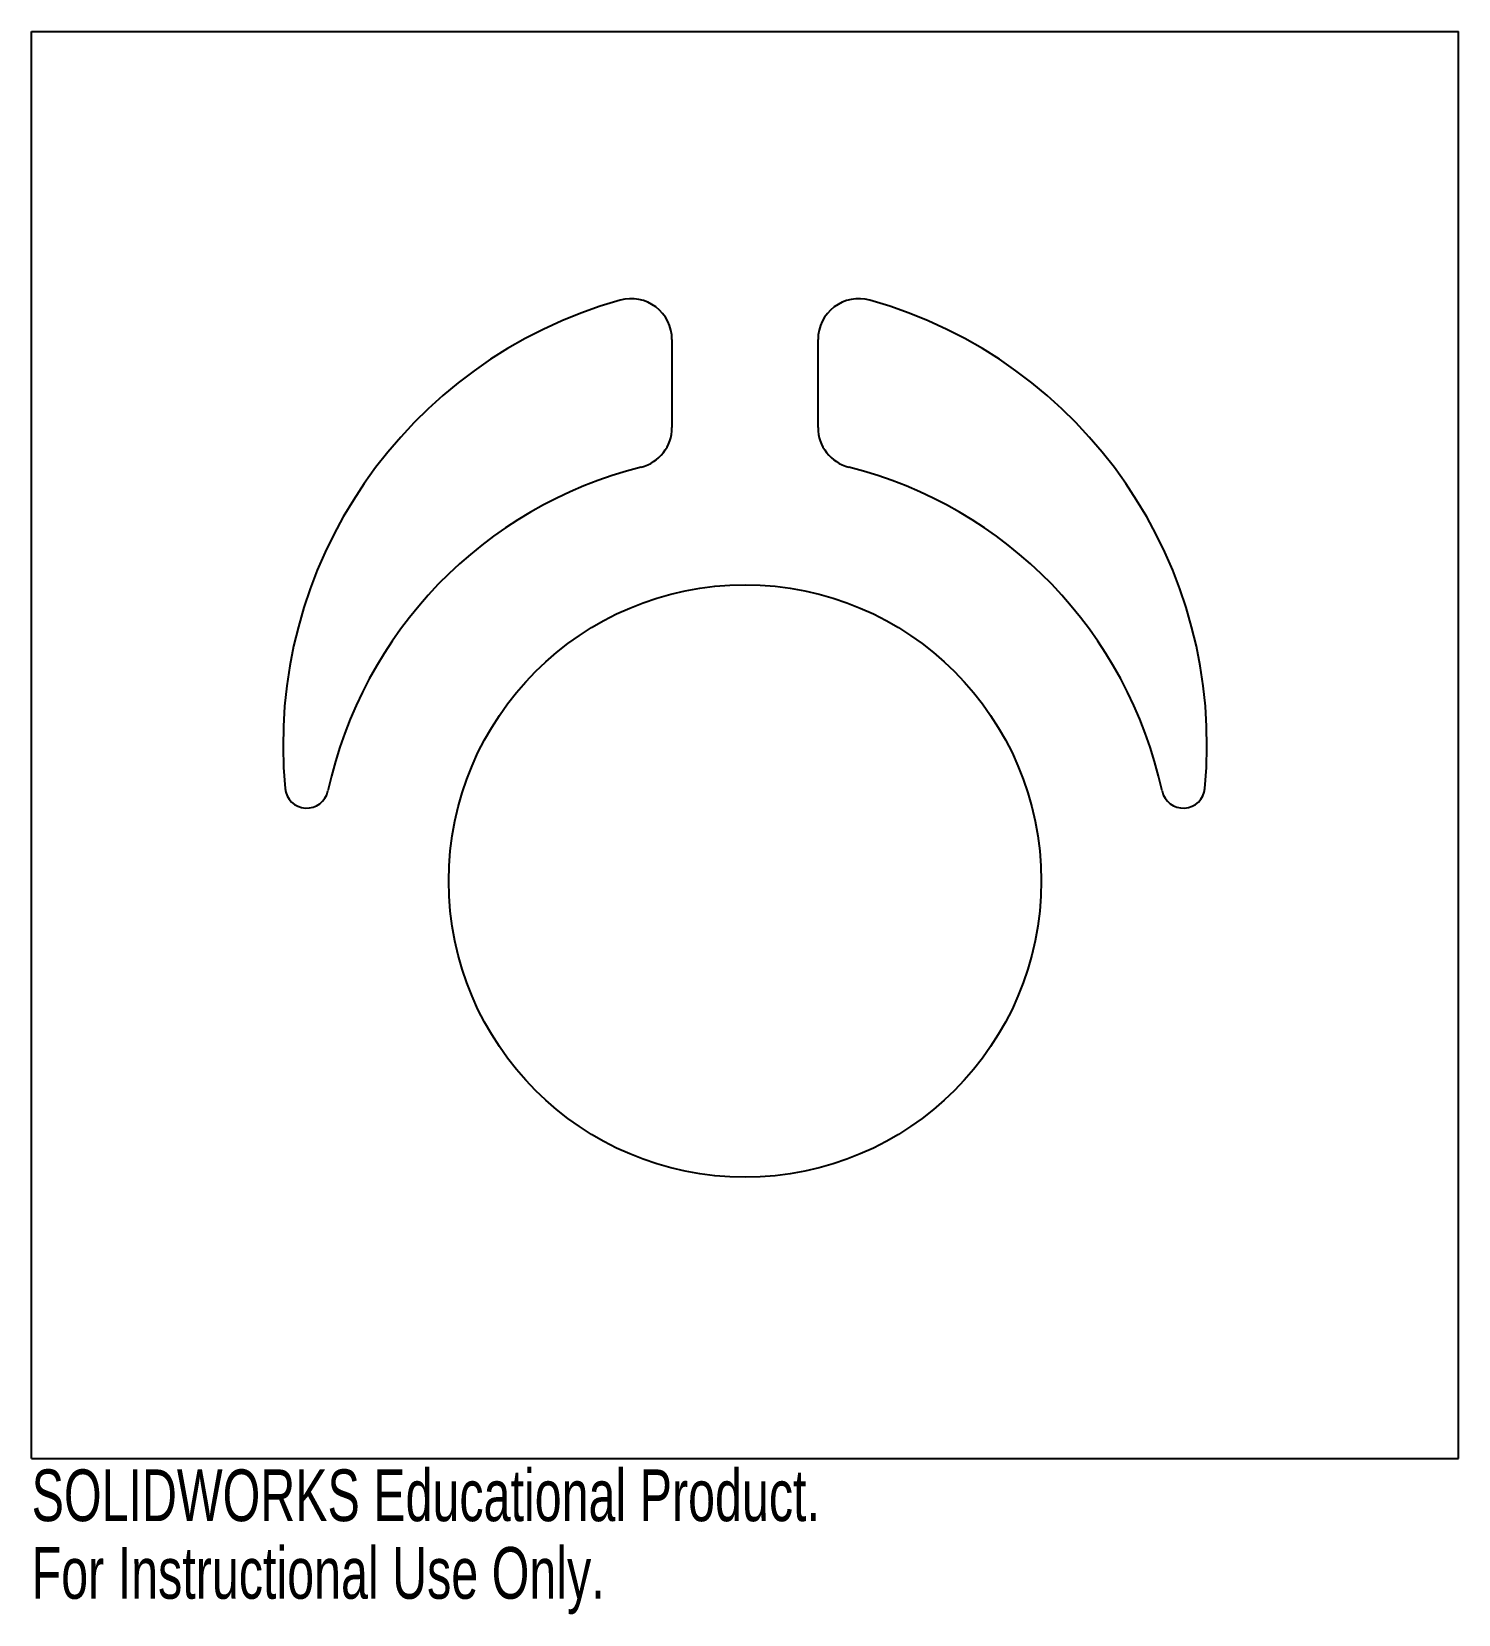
# Model space of a CAD drawing. Header units: inches. Extents: x 0 to 5.25, y -0.57 to 5.25.
import ezdxf

# ---------------------------------------------------------------- set-up
doc = ezdxf.new("R2010")
doc.units = ezdxf.units.IN
doc.header["$MEASUREMENT"] = 0
doc.styles.add('SLDTEXTSTYLE0', font='TXT', dxfattribs={"width": 0.7})

msp = doc.modelspace()

# ---------------------------------------------------------------- linework, layer by layer
at = {"color": 7, "linetype": 'Continuous', "lineweight": 25}
for p, q in [((0, 5.25), (5.25, 5.25)), ((0, 0), (0, 5.25)), ((5.25, 0), (5.25, 5.25)), ((2.3563, 4.1174), (2.3563, 3.7933)), ((2.8937, 3.7933), (2.8937, 4.1174)), ((0, 0), (5.25, 0))]:
    msp.add_line(p, q, dxfattribs=at)
msp.add_circle((2.625, 2.125), 1.09, dxfattribs=at)
for centre, radius, start, end in [((2.625, 2.625), 1.7, 105.67039, 185.38027), ((2.2063, 4.1174), 0.15, 0, 105.67039), ((3.0437, 4.1174), 0.15, 74.32961, 180), ((2.625, 2.625), 1.7, 354.61973, 74.32961), ((2.2063, 3.7933), 0.15, 284.08769, 0), ((3.0437, 3.7933), 0.15, 180, 255.91231), ((2.625, 2.125), 1.57, 104.08769, 167.82081), ((2.625, 2.125), 1.57, 12.17919, 75.91231), ((1.0121, 2.4731), 0.08, 185.38027, 347.82081), ((4.2379, 2.4731), 0.08, 192.17919, 354.61973)]:
    msp.add_arc(centre, radius, start, end, dxfattribs=at)

# ---------------------------------------------------------------- texts
at = {"color": 7, "linetype": 'Continuous', "char_height": 0.1903, "attachment_point": 1, "style": 'SLDTEXTSTYLE0'}
for s, insert in [('SOLIDWORKS Educational Product.', (0, -0.0401)), ('For Instructional Use Only.', (0, -0.3256))]:
    msp.add_mtext(s, dxfattribs=dict(at, insert=insert))

doc.saveas('drawing.dxf')
